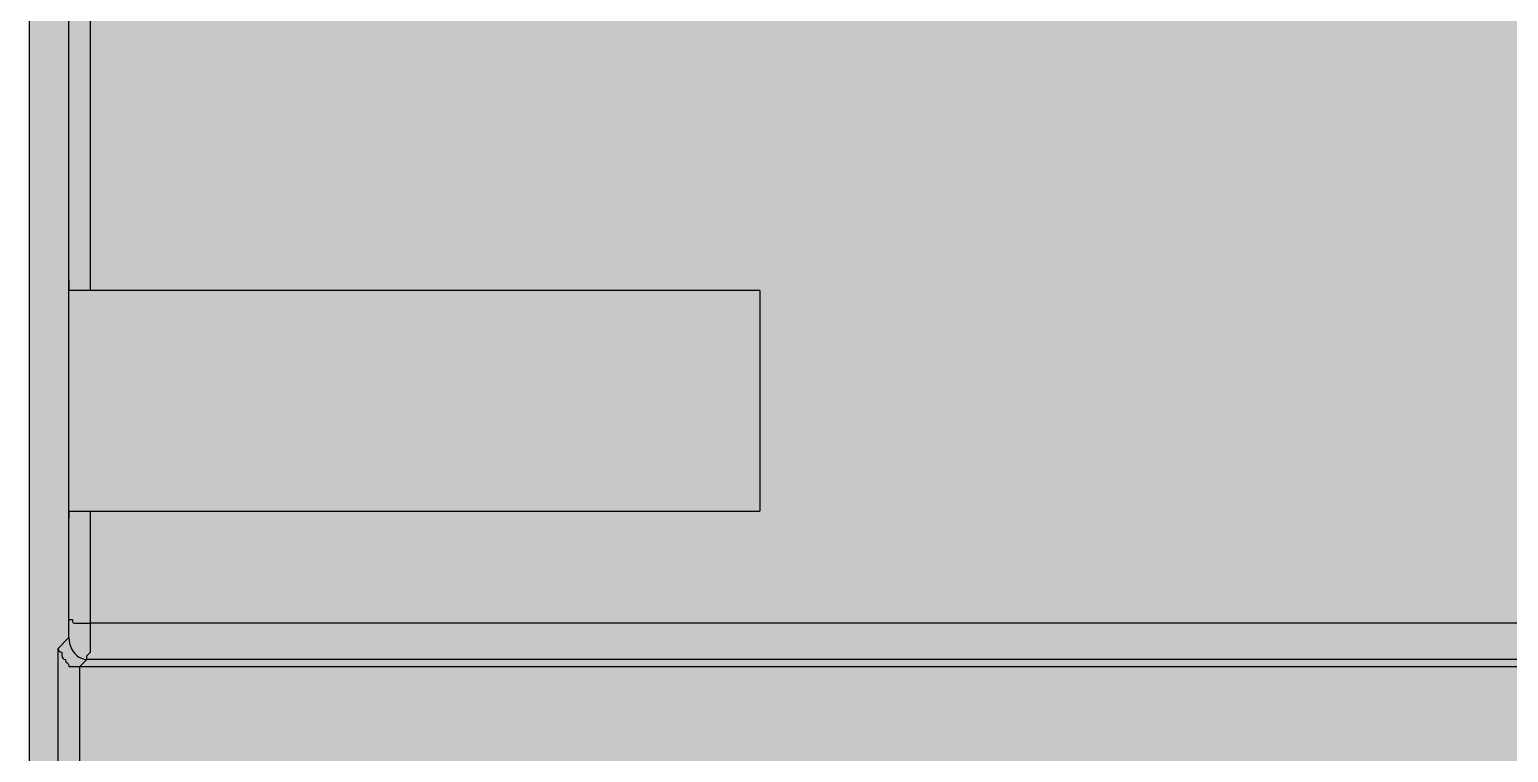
# Model space of a CAD drawing. Header units: millimetres. Extents: x 0 to 966, y -664 to 90.
# Drawn here: x 0 to 36.43, y 20.16 to 37.98 of the extents above; entities that cross this region are included whole.
import ezdxf

# ---------------------------------------------------------------- set-up
doc = ezdxf.new("R2010")
doc.units = ezdxf.units.MM
for name, color, linetype in [('HDL_BODY', 7, 'Continuous'), ('HDL_COLOUR', 7, 'Continuous'), ('HDL_DETAIL', 7, 'Continuous')]:
    doc.layers.add(name, color=color, linetype=linetype)

# ---------------------------------------------------------------- blocks, each defined once
blk = doc.blocks.new('M_MHR17U.1_FRONT')
at = {"layer": 'HDL_BODY', "true_color": 0x202126}
blk.add_hatch(color=250, dxfattribs=at).paths.add_polyline_path([(0, 0), (144, 0), (144, 90), (0, 90)])
at = {"layer": 'HDL_BODY', "true_color": 0x2a2a30}
blk.add_hatch(color=250, dxfattribs=at).paths.add_polyline_path([(0.4, 20.52), (143.6, 20.52), (143.6, 68.31), (0.4, 68.31)])
at = {"layer": 'HDL_COLOUR', "true_color": 0x757a83}
blk.add_hatch(color=8, dxfattribs=at).paths.add_polyline_path([(0.97, 26.109), (17.989, 26.109), (17.989, 31.545), (0.97, 31.545)])
at = {"layer": 'HDL_DETAIL', "color": 251, "true_color": 0x52555c}
for points in [[(0, 0), (0, 90)], [(0.97, 31.545), (0.97, 32.067), (0.97, 32.59), (0.97, 33.113), (0.97, 33.635), (0.97, 34.158), (0.97, 34.68), (0.97, 35.203), (0.97, 35.726), (0.97, 36.248), (0.97, 36.771), (0.97, 37.294), (0.97, 37.816), (0.97, 38.339)], [(1.499, 31.545), (1.499, 32.067), (1.499, 32.59), (1.499, 33.113), (1.499, 33.635), (1.499, 34.158), (1.499, 34.681), (1.499, 35.203), (1.499, 35.726), (1.499, 36.249), (1.499, 36.771), (1.499, 37.294), (1.499, 37.817), (1.499, 38.34)], [(0.97, 31.812), (0.97, 31.871), (0.97, 31.931), (0.97, 31.99), (0.97, 32.049), (0.97, 32.109), (0.97, 32.168), (0.97, 32.228), (0.97, 32.288), (0.97, 32.348)], [(0.97, 25.307), (0.97, 25.539), (0.97, 25.771), (0.97, 26.005), (0.97, 26.238), (0.97, 26.472), (0.97, 26.706), (0.97, 26.941), (0.97, 27.176), (0.97, 27.411), (0.97, 27.647), (0.97, 27.883), (0.97, 28.118), (0.97, 28.354), (0.97, 28.591), (0.97, 28.827), (0.97, 29.063), (0.97, 29.299), (0.97, 29.535), (0.97, 29.771), (0.97, 30.007), (0.97, 30.242), (0.97, 30.478), (0.97, 30.713), (0.97, 30.947), (0.97, 31.182), (0.97, 31.416), (0.97, 31.65), (0.97, 31.883), (0.97, 32.116), (0.97, 32.348)], [(0.97, 31.812), (0.97, 31.722), (0.97, 31.635), (0.97, 31.545)], [(17.989, 31.545), (0.97, 31.545)], [(17.989, 31.545), (17.989, 26.109)], [(0.97, 26.109), (17.989, 26.109)], [(0.97, 26.109), (0.97, 26.109), (0.97, 26.02), (0.97, 25.931)], [(0.97, 23.436), (0.97, 26.109)], [(0.97, 25.307), (0.97, 25.369), (0.97, 25.437), (0.97, 25.508), (0.97, 25.582), (0.97, 25.656), (0.97, 25.729), (0.97, 25.801), (0.97, 25.868), (0.97, 25.931)], [(1.499, 23.346), (1.499, 26.109)], [(0.97, 22.99), (0.97, 22.99), (0.97, 23.079), (0.97, 23.168), (0.97, 23.257), (0.97, 23.302), (0.97, 23.333), (0.97, 23.36), (0.97, 23.391), (0.97, 23.436)], [(0.97, 23.436), (0.97, 23.436), (1.058, 23.436), (1.059, 23.392), (1.064, 23.366), (1.077, 23.352), (1.103, 23.347), (1.146, 23.346), (1.234, 23.346), (1.279, 23.346), (1.323, 23.346), (1.367, 23.346), (1.411, 23.346), (1.455, 23.346), (1.499, 23.346)], [(1.411, 22.455), (1.411, 22.455), (1.411, 22.545), (1.499, 22.634), (1.499, 22.723), (1.499, 22.767), (1.499, 22.798), (1.499, 22.826), (1.499, 22.857), (1.499, 22.901), (1.499, 22.99), (1.499, 23.061), (1.499, 23.123), (1.499, 23.177), (1.499, 23.225), (1.499, 23.268), (1.499, 23.308), (1.499, 23.346)], [(142.5, 23.346), (1.499, 23.346)], [(0.705, 22.723), (0.97, 22.99)], [(0.97, 22.99), (0.974, 22.917), (0.987, 22.846), (1.007, 22.777), (1.036, 22.711), (1.071, 22.651), (1.113, 22.596), (1.161, 22.549), (1.216, 22.51), (1.276, 22.48), (1.341, 22.462), (1.411, 22.455)], [(0.705, 1.248), (0.705, 22.723)], [(0.705, 22.723), (0.706, 22.713), (0.711, 22.691), (0.724, 22.665), (0.75, 22.643), (0.793, 22.634), (0.794, 22.59), (0.797, 22.548), (0.804, 22.511), (0.82, 22.482), (0.845, 22.462), (0.882, 22.455), (0.888, 22.417), (0.905, 22.389), (0.926, 22.366), (0.947, 22.343), (0.963, 22.315), (0.97, 22.277), (1.014, 22.277), (1.058, 22.277), (1.102, 22.277), (1.146, 22.277), (1.19, 22.277), (1.234, 22.277)], [(1.234, 22.277), (1.411, 22.455)], [(1.234, 22.277), (142.765, 22.277)], [(1.234, 1.248), (1.234, 22.277)], [(142.589, 22.455), (1.411, 22.455)]]:
    blk.add_lwpolyline(points, dxfattribs=at)
for points in [[(0.97, 32.348), (0.97, 32.348)], [(0.97, 25.307), (0.97, 25.307)]]:
    blk.add_lwpolyline(points, close=True, dxfattribs=at)

msp = doc.modelspace()

# ---------------------------------------------------------------- block references
msp.add_blockref('M_MHR17U.1_FRONT', (0, 0))

doc.saveas('drawing.dxf')
